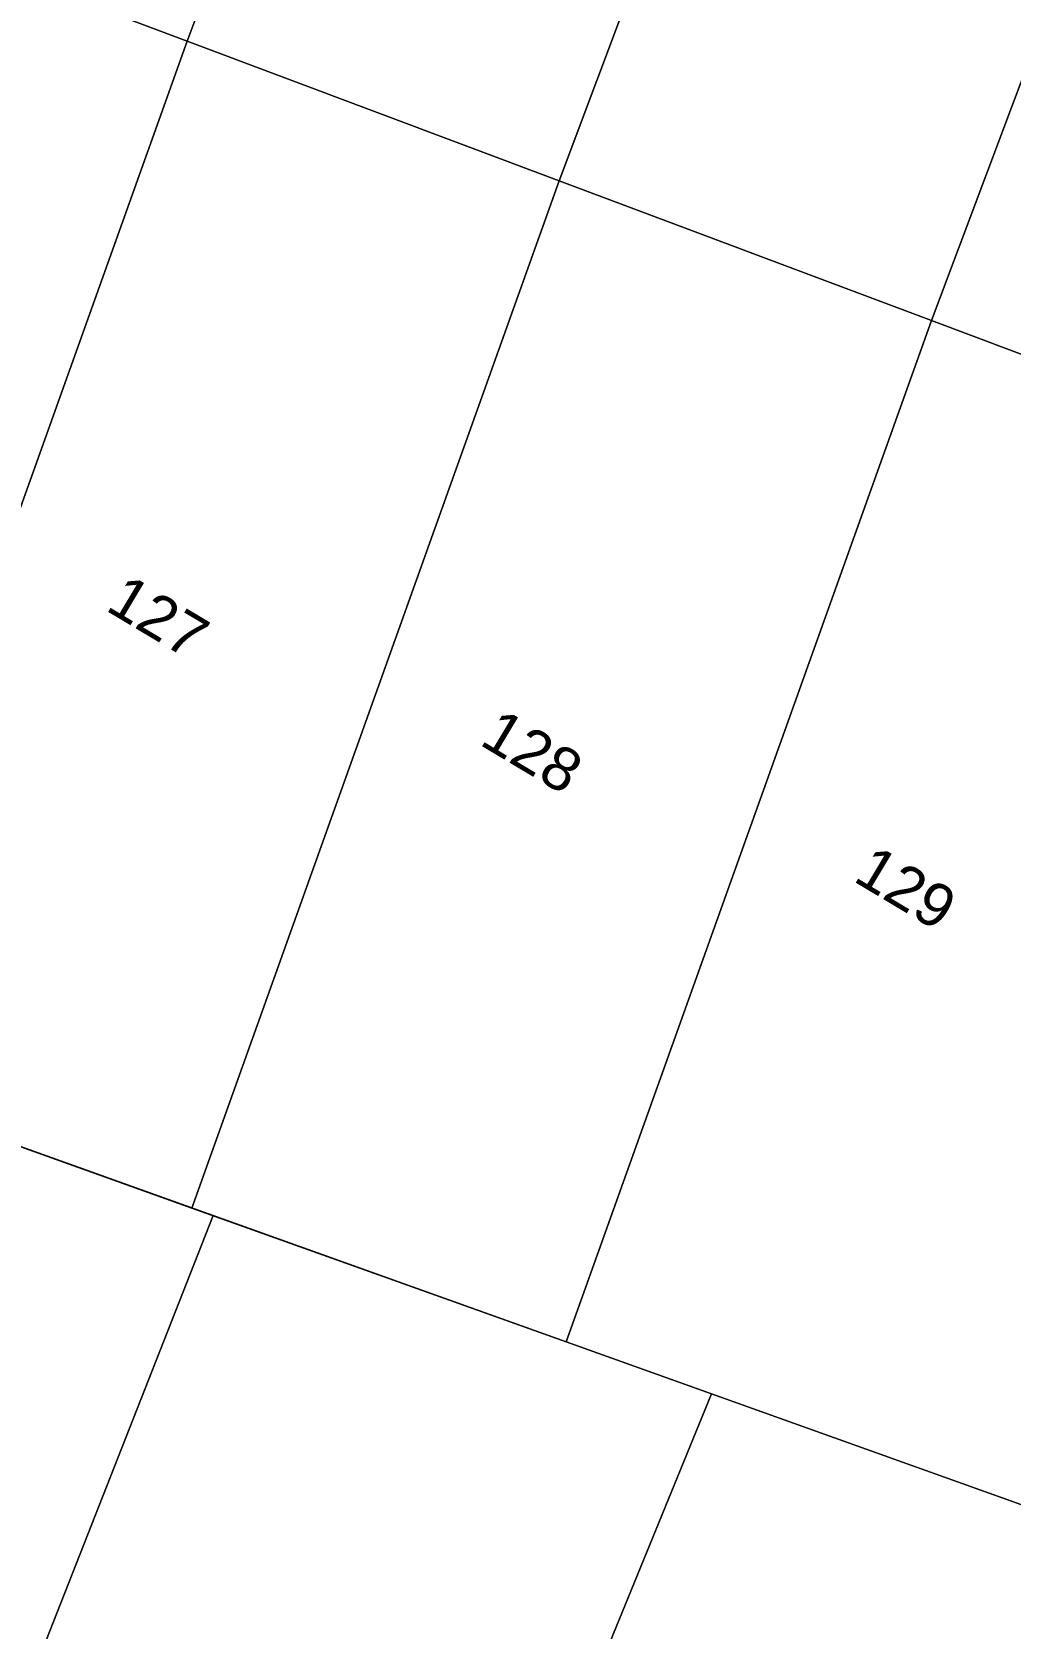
# Model space of a CAD drawing. Header units: metres. Extents: x 264965 to 265706, y 6180501 to 6181430.
# Drawn here: x 265457.8 to 265514.3, y 6180834.6 to 6180926.9 of the extents above; entities that cross this region are included whole.
import ezdxf

# ---------------------------------------------------------------- set-up
doc = ezdxf.new("R2010")
doc.units = ezdxf.units.M
doc.layers.add('Cadastre Developer_SP_NEW', color=92, linetype='Continuous', lineweight=15)
doc.styles.add('ARIAL', font='arial.ttf', dxfattribs={"height": 2})

msp = doc.modelspace()

# ---------------------------------------------------------------- linework, layer by layer
at = {"layer": 'Cadastre Developer_SP_NEW', "transparency": 33554687}
for points in [[(265484.105, 6180972.631), (265483.185, 6180972.976, 0.023891), (265456.727, 6180981.488), (265449.927, 6180977.073), (265442.927, 6180935.298), (265466.74, 6180926.36)], [(265468.254, 6180858.438), (265432.21, 6180871.332), (265429.16, 6180853.13, 0.350626), (265448.009, 6180819.31), (265452.178, 6180817.606)], [(265497.07, 6180848.13), (265479.961, 6180806.255), (265485.783, 6180803.876, 0.427339), (265526.699, 6180822.14), (265531.576, 6180835.786)]]:
    msp.add_lwpolyline(points, format="xyb", close=True, dxfattribs=at)
for points in [[(265505.639, 6180964.55), (265484.105, 6180972.631), (265466.74, 6180926.36), (265488.273, 6180918.277)], [(265527.172, 6180956.469), (265505.639, 6180964.55), (265488.273, 6180918.277), (265509.806, 6180910.195)], [(265548.706, 6180948.387), (265527.172, 6180956.469), (265509.806, 6180910.195), (265531.34, 6180902.113)], [(265466.74, 6180926.36), (265442.927, 6180935.298), (265434.896, 6180887.364), (265450.76, 6180881.689)], [(265488.273, 6180918.277), (265466.74, 6180926.36), (265450.76, 6180881.689), (265434.896, 6180887.364), (265432.21, 6180871.332), (265467.024, 6180858.878)], [(265509.806, 6180910.195), (265488.273, 6180918.277), (265467.024, 6180858.878), (265488.678, 6180851.132)], [(265531.34, 6180902.113), (265509.806, 6180910.195), (265488.678, 6180851.132), (265531.576, 6180835.786), (265536.962, 6180850.852), (265515.72, 6180858.451)], [(265497.07, 6180848.13), (265468.254, 6180858.438), (265452.178, 6180817.606), (265479.961, 6180806.255)]]:
    msp.add_lwpolyline(points, close=True, dxfattribs=at)

# ---------------------------------------------------------------- texts
at = {"layer": 'Cadastre Developer_SP_NEW', "transparency": 33554687, "style": 'ARIAL'}
for s, p in [('127', (265461.949, 6180893.486)), ('128', (265483.582, 6180885.714)), ('129', (265505.192, 6180877.826))]:
    msp.add_text(s, height=2.5, rotation=329.12694, dxfattribs=at).set_placement(p)

doc.saveas('drawing.dxf')
